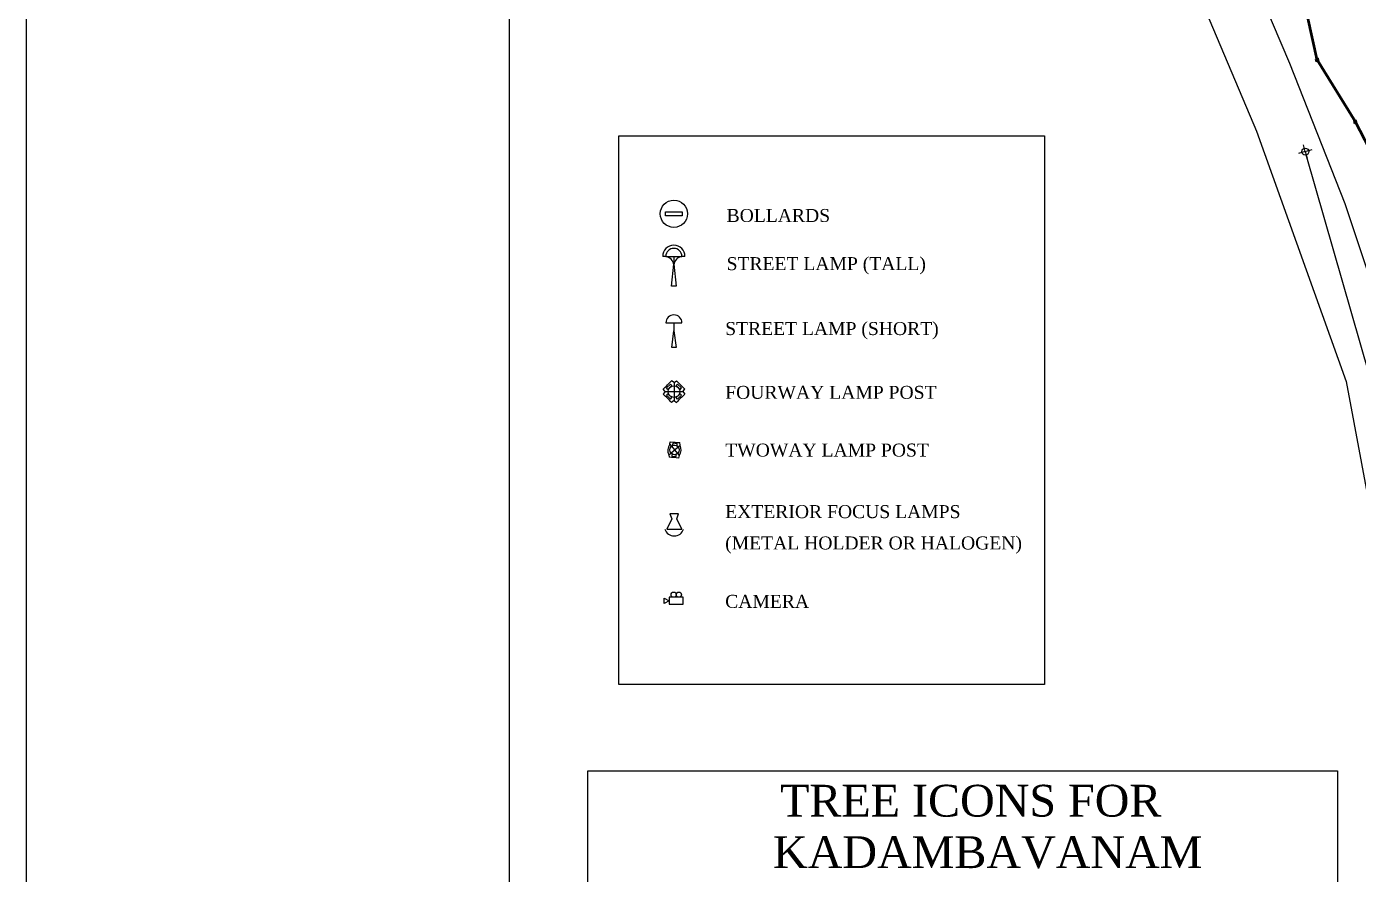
# Model space of a CAD drawing. Extents: x 2080 to 102399, y 2071 to 93424.
# Drawn here: x 70717 to 75288, y 77749 to 80658 of the extents above; entities that cross this region are included whole.
import ezdxf

# ---------------------------------------------------------------- set-up
doc = ezdxf.new("R2010")
doc.units = 0
doc.header["$LTSCALE"] = 20
doc.header["$MEASUREMENT"] = 0
doc.header["$PDMODE"] = 34
doc.header["$PDSIZE"] = 5
doc.linetypes.add('ACAD_ISO02W100', pattern=[15, 12, -3])
for name, color, linetype in [('BORTEXT', 2, 'Continuous'), ('DIMLINE', 254, 'Continuous'), ('EARTH ROAD', 31, 'Continuous'), ('ELEC', 11, 'Continuous'), ('PLANTS', 3, 'Continuous')]:
    doc.layers.add(name, color=color, linetype=linetype)
for name, color, linetype, lineweight in [('camera', 11, 'Continuous', 13), ('COUNTRY FENCE', 13, 'ACAD_ISO02W100', 50), ('STONE', 2, 'Continuous', 30)]:
    doc.layers.add(name, color=color, linetype=linetype, lineweight=lineweight)
doc.layers.add('correct', color=230, linetype='Continuous', plot=False)
doc.styles.add('STYLE1', font='romans.shx')
doc.styles.add('STYLE10', font='times.ttf')
doc.styles.add('style2', font='romantic.ttf')
doc.dimstyles.get("Standard").update_dxf_attribs({"dimtxt": 24, "dimasz": 12, "dimexe": 0.18, "dimexo": 0.0625, "dimgap": 0, "dimtad": 1, "dimzin": 1, "dimdsep": 46, "dimlunit": 4, "dimtxsty": 'STYLE1', "dimblk": 'BLK', "dimcen": 0, "dimse1": 1, "dimse2": 1, "dimclrt": 3, "dimazin": 0, "dimtfac": 1, "dimtix": 1, "dimtmove": 2, "dimatfit": 3, "dimldrblk": 'BLK', "dimfxl": 1, "dimtolj": 1, "dimtzin": 0, "dimarcsym": 0})

# ---------------------------------------------------------------- blocks, each defined once
blk = doc.blocks.new('A$C16A84746')
at = {"layer": 'ELEC'}
blk.add_lwpolyline([(14.9, 44.1), (61.5, 44.1), (61.5, 32.9), (14.9, 32.9)], close=True, dxfattribs=at)
blk.add_circle((38.5, 38.5), 38.5, dxfattribs=at)
blk = doc.blocks.new('FOCUSLGT')
for points in [[(1.49, 5.92), (2.44, 8.67), (-2.44, 8.67), (-1.38, 5.92)], [(-4.27, 0), (4.27, 0), (1.49, 5.92)], [(-1.38, 5.92), (-4.27, 0)]]:
    blk.add_lwpolyline(points)
blk = doc.blocks.new('A$C085F24DD')
at = {"layer": 'ELEC', "linetype": 'Continuous', "ltscale": 0.5}
blk.add_arc((32, 33.5), 33.5, 197.1091, 342.8909, dxfattribs=at)
at = {"layer": 'ELEC', "xscale": 6, "yscale": 6, "zscale": 6}
blk.add_blockref('FOCUSLGT', (32, 23.7), dxfattribs=at)
blk = doc.blocks.new('A$C0BD808CC')
at = {"layer": 'PLANTS', "color": 4, "style": 'style2'}
for s, p in [('TREE ICONS FOR', (52.5, 232.5)), ('KADAMBAVANAM', (28.5, 55.8))]:
    blk.add_text(s, height=109.058, dxfattribs=at).set_placement(p)
blk = doc.blocks.new('BULB8_FT')
for p, q in [((3.56, 0), (-3.56, 0)), ((0, 0), (0, 3.46))]:
    blk.add_line(p, q)
blk.add_arc((0, 0), 3.56, 180, 0)
blk = doc.blocks.new('A$C1B5C7E3C')
at = {"layer": 'ELEC', "linetype": 'Continuous', "ltscale": 0.5}
blk.add_lwpolyline([(13.8, 37.7), (13.8, 37.7), (17.9, 0), (10, 0)], close=True, dxfattribs=at)
at = {"layer": 'ELEC', "xscale": 3.88799999999901, "yscale": 3.88799999999901, "zscale": 3.88799999999901, "rotation": 180}
blk.add_blockref('BULB8_FT', (13.8, 51.1), dxfattribs=at)
blk = doc.blocks.new('A$C62987D7C')
at = {"layer": 'ELEC', "linetype": 'Continuous', "ltscale": 0.5}
for p, q in [((10.5, 102.2), (0, 102.2)), ((76.2, 102.2), (65.8, 102.2))]:
    blk.add_line(p, q, dxfattribs=at)
for centre, radius, start, end in [((38.1, 102.2), 38.1, 0, 180), ((3.5, 68), 34.9, 9.7125, 78.5579), ((72.4, 68), 34.9, 101.4421, 170.2875)]:
    blk.add_arc(centre, radius, start, end, dxfattribs=at)
at = {"layer": 'ELEC', "linetype": 'Continuous', "ltscale": 0.5, "xscale": 2, "yscale": 2, "zscale": 2}
blk.add_blockref('A$C1B5C7E3C', (10.5, 0), dxfattribs=at)
blk = doc.blocks.new('A$C1E077C2F')
at = {"layer": 'ELEC', "linetype": 'Continuous', "ltscale": 0.5}
blk.add_lwpolyline([(27.6, 57.3), (27.6, 57.3), (35.8, 0), (20.1, 0)], close=True, dxfattribs=at)
at = {"layer": 'ELEC', "xscale": 7.775999999998021, "yscale": 7.775999999998021, "zscale": 7.775999999998021, "rotation": 180}
blk.add_blockref('BULB8_FT', (27.6, 84.2), dxfattribs=at)
blk = doc.blocks.new('A$C2E3D03D7')
at = {"layer": 'ELEC', "linetype": 'Continuous', "ltscale": 0.5}
for p, q in [((5.2, 30.6), (0, 37.8)), ((30.6, 56), (23.4, 61.2)), ((30.6, 56), (37.8, 61.2)), ((30.6, 56), (30.6, 5.2)), ((56, 30.6), (61.2, 37.8)), ((5.2, 30.6), (0, 23.4)), ((5.2, 30.6), (56, 30.6)), ((30.6, 5.2), (23.4, 0)), ((30.6, 5.2), (37.8, 0)), ((56, 30.6), (61.2, 23.4))]:
    blk.add_line(p, q, dxfattribs=at)
for points in [[(9.5, 40.9), (20.3, 51.7), (24.4, 47.6), (13.6, 36.8)], [(51.7, 40.9), (40.9, 51.7), (36.8, 47.6), (47.6, 36.8)], [(9.5, 20.3), (20.3, 9.5), (24.4, 13.6), (13.6, 24.4)], [(51.7, 20.3), (40.9, 9.5), (36.8, 13.6), (47.6, 24.4)]]:
    blk.add_lwpolyline(points, close=True, dxfattribs=at)
blk.add_circle((30.6, 30.6), 16.4, dxfattribs=at)
for centre, start, end in [((-373.6, 434.8), 313.2624, 316.7376), ((434.8, 434.8), 223.2624, 226.7376), ((-373.6, -373.6), 43.2624, 46.7376), ((434.8, -373.6), 133.2624, 136.7376)]:
    blk.add_arc(centre, 545.1, start, end, dxfattribs=at)
blk = doc.blocks.new('A$C74600891')
at = {"layer": 'ELEC', "linetype": 'Continuous', "ltscale": 0.5}
for p, q in [((27.7, 56.4), (34.5, 62.2)), ((27.7, 56.4), (32, 5.8)), ((4.5, 28.9), (0, 21.3)), ((4.5, 28.9), (55.2, 33.2)), ((32, 5.8), (25.3, 0)), ((55.2, 33.2), (59.7, 40.9))]:
    blk.add_line(p, q, dxfattribs=at)
for points in [[(50, 43.1), (38.3, 53), (34.6, 48.5), (46.3, 38.7)], [(9.7, 19.1), (21.4, 9.2), (25.2, 13.7), (13.5, 23.5)]]:
    blk.add_lwpolyline(points, close=True, dxfattribs=at)
blk.add_circle((29.9, 31.1), 16.4, dxfattribs=at)
for centre, radius, start, end in [((38.6, 23.7), 34.5, 108.3904, 171.2866), ((398.5, 467.9), 545.1, 228.1009, 231.5761), ((-338.8, -405.8), 545.1, 48.1009, 51.5761), ((19.2, 40.1), 36.7, 290.4655, 349.2115)]:
    blk.add_arc(centre, radius, start, end, dxfattribs=at)
blk = doc.blocks.new('BLK')
for q in [(-2, 0), (0, 2), (0, -2), (2, 0)]:
    blk.add_line((0, 0), q)
blk.add_circle((0, 0), 1)
blk = doc.blocks.new('*D395')
at = {"layer": 'Defpoints', "color": 0, "ltscale": 0.5, "transparency": 16777216}
for p in [(75295, 80283.3), (75105.4, 80229), (76892.8, 74708)]:
    blk.add_point(p, dxfattribs=at)
at = {"layer": 'DIMLINE', "color": 0, "lineweight": -2, "ltscale": 0.5, "transparency": 16777216}
blk.add_line((76699.9, 74665.2), (75108.7, 80217.5), dxfattribs=at)
at = {"layer": 'DIMLINE', "color": 0, "lineweight": -2, "ltscale": 0.5, "transparency": 16777216, "xscale": 12, "yscale": 12, "zscale": 12}
for p, rotation in [((75105.4, 80229), 105.9918380585316), ((76703.2, 74653.6), 285.9918380585316)]:
    blk.add_blockref('BLK', p, dxfattribs=dict(at, rotation=rotation))
at = {"layer": 'DIMLINE', "color": 3, "ltscale": 0.5, "transparency": 16777216, "insert": (76097.3, 77466.3), "char_height": 24, "attachment_point": 5, "rotation": 285.9918, "style": 'STYLE1'}
blk.add_mtext('\\A1;483\'-3{\\H1.000000x;\\S3/4;}"', dxfattribs=at)
blk = doc.blocks.new('A$C22A82026')
at = {"layer": 'ELEC', "ltscale": 0.5}
blk.add_lwpolyline([(-10.2, -0.3), (-19.2, -4.8), (-19.2, 4.2), (-10.2, -0.3)], dxfattribs=at)
blk.add_lwpolyline([(-10.2, 5.7), (-10.2, -6.3), (13.8, -6.3), (13.8, 5.7)], close=True, dxfattribs=at)
blk = doc.blocks.new('A$C265A360F')
at = {"layer": 'ELEC', "ltscale": 0.5}
for centre in [(33.1, 20.9), (50.9, 20.9)]:
    blk.add_circle(centre, 8.94, dxfattribs=at)
at = {"layer": 'ELEC', "ltscale": 0.5, "xscale": 2, "yscale": 2, "zscale": 2}
blk.add_blockref('A$C22A82026', (38.4, 0.6), dxfattribs=at)

msp = doc.modelspace()

# ---------------------------------------------------------------- linework, layer by layer
at = {"color": 7}
for points in [[(72749.08, 80283.292), (74210.531, 80283.292), (74210.531, 78400.459), (72749.08, 78400.459)], [(72643.451, 78104.466), (75215.957, 78104.466), (75215.957, 75092.056), (72643.451, 75092.056)]]:
    msp.add_lwpolyline(points, close=True, dxfattribs=at)
at = {"layer": 'correct', "color": 3, "linetype": 'Continuous', "ltscale": 0.5}
for points in [[(72374.428, 93424.184), (102393.665, 93424.184), (102393.665, 71506.418), (72374.428, 71506.418)], [(70717.036, 88743.185), (94634.424, 88743.185), (94634.424, 73594.91), (70717.036, 73594.91)]]:
    msp.add_lwpolyline(points, close=True, dxfattribs=at)
at = {"layer": 'COUNTRY FENCE', "linetype": 'Continuous'}
msp.add_line((75146.442, 80543.333), (75086.725, 80817.05), dxfattribs=at)
msp.add_lwpolyline([(75420.095, 80057.734), (75277.317, 80330.476), (75146.442, 80543.333)], dxfattribs=at)
at = {"layer": 'EARTH ROAD', "linetype": 'Continuous'}
for points in [[(74308.395, 81951.686), (74601.383, 81094.698), (74937.553, 80299.498), (75245.959, 79440.498), (75373.85, 78754.389), (75401.099, 78433.726), (75488.656, 77823.681)], [(75685.264, 77775.216), (75530.626, 78870.122), (75409.852, 79502.347), (75393.23, 79591.929), (75322.298, 79808.989), (75242.21, 80050.033), (75052.626, 80531.547), (74817.446, 81082.169), (74679.685, 81487.567)]]:
    msp.add_lwpolyline(points, dxfattribs=at)
at = {"layer": 'STONE', "linetype": 'Continuous', "ltscale": 0.5}
for points in [[(75142.919, 80537.62), (75151.742, 80539.66), (75149.702, 80548.483), (75140.879, 80546.443)], [(75273.793, 80324.764), (75282.616, 80326.803), (75280.577, 80335.626), (75271.754, 80333.586)]]:
    msp.add_lwpolyline(points, close=True, dxfattribs=at)

# ---------------------------------------------------------------- block references
at = {"layer": 'camera', "ltscale": 0.5}
msp.add_blockref('A$C265A360F', (72904.57, 78687.471), dxfattribs=at)
at = {"layer": 'ELEC', "linetype": 'Continuous', "ltscale": 0.5}
for name, p, xscale, yscale, zscale in [('A$C16A84746', (72891.827, 79968.896), 1.215000000011059, 1.215000000011059, 1.215000000011059), ('A$C2E3D03D7', (72901.735, 79368.161), 1.212740571834729, 1.212740571834729, 1.212740571834729)]:
    msp.add_blockref(name, p, dxfattribs=dict(at, xscale=xscale, yscale=yscale, zscale=zscale))
for name, p in [('A$C62987D7C', (72900.133, 79766.943)), ('A$C1E077C2F', (72910.892, 79556.723)), ('A$C085F24DD', (72907.665, 78909.888))]:
    msp.add_blockref(name, p, dxfattribs=at)
at = {"layer": 'ELEC', "ltscale": 0.5, "rotation": 35.36202640426251}
msp.add_blockref('A$C74600891', (72934.09, 79162.515), dxfattribs=at)
at = {"layer": 'PLANTS', "color": 4}
msp.add_blockref('A$C0BD808CC', (73250.375, 77714.458), dxfattribs=at)

# ---------------------------------------------------------------- texts
at = {"layer": 'BORTEXT', "style": 'STYLE10'}
for s, p in [('BOLLARDS', (73119.332, 79987.438)), ('STREET LAMP (TALL)', (73119.332, 79822.076)), ('STREET LAMP (SHORT)', (73114.53, 79599.399)), ('FOURWAY LAMP POST', (73114.53, 79380.492)), ('TWOWAY LAMP POST', (73114.53, 79182.366)), ('EXTERIOR FOCUS LAMPS', (73114.53, 78971.153)), ('(METAL HOLDER OR HALOGEN)', (73114.53, 78863.594)), ('CAMERA ', (73114.53, 78663.185))]:
    msp.add_text(s, height=44.55, dxfattribs=at).set_placement(p)

# ---------------------------------------------------------------- dimensions: what is measured, and where the dimension line sits
at = {"layer": 'DIMLINE', "ltscale": 0.5}
dim = msp.add_linear_dim(base=(75105.376, 80229.001), p1=(76892.847, 74707.961), p2=(75294.992, 80283.343), angle=105.991838, dimstyle='Standard', override={"dimfxl": 0.25, "dimarcsym": 1}, dxfattribs=at)
dim.commit()
dim.dimension.update_dxf_attribs({"geometry": '*D395', "text_midpoint": (76097.259, 77466.303), "dimtype": 161})

doc.saveas('drawing.dxf')
